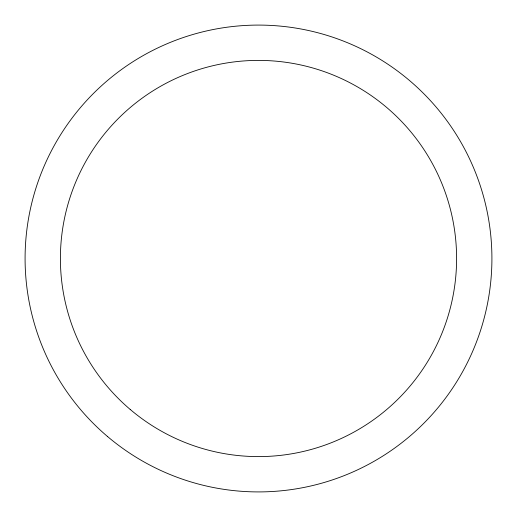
<?xml version="1.0" encoding="UTF-8"?>
<svg xmlns="http://www.w3.org/2000/svg" width="517" height="517" viewBox="0 0 517 517"><rect width="100%" height="100%" fill="white"/><g stroke="black" fill="none" stroke-linecap="round" stroke-linejoin="round"><path stroke-width="0.78" d="M107.336 436.354A233.413 233.413 0 0 0 488.106 300.48A233.413 233.413 0 0 0 180.052 38.665A233.413 233.413 0 0 0 107.336 436.354M130.206 409.445A198.101 198.101 0 0 0 453.37 294.128A198.101 198.101 0 0 0 191.923 71.921A198.101 198.101 0 0 0 130.206 409.445"/></g></svg>
